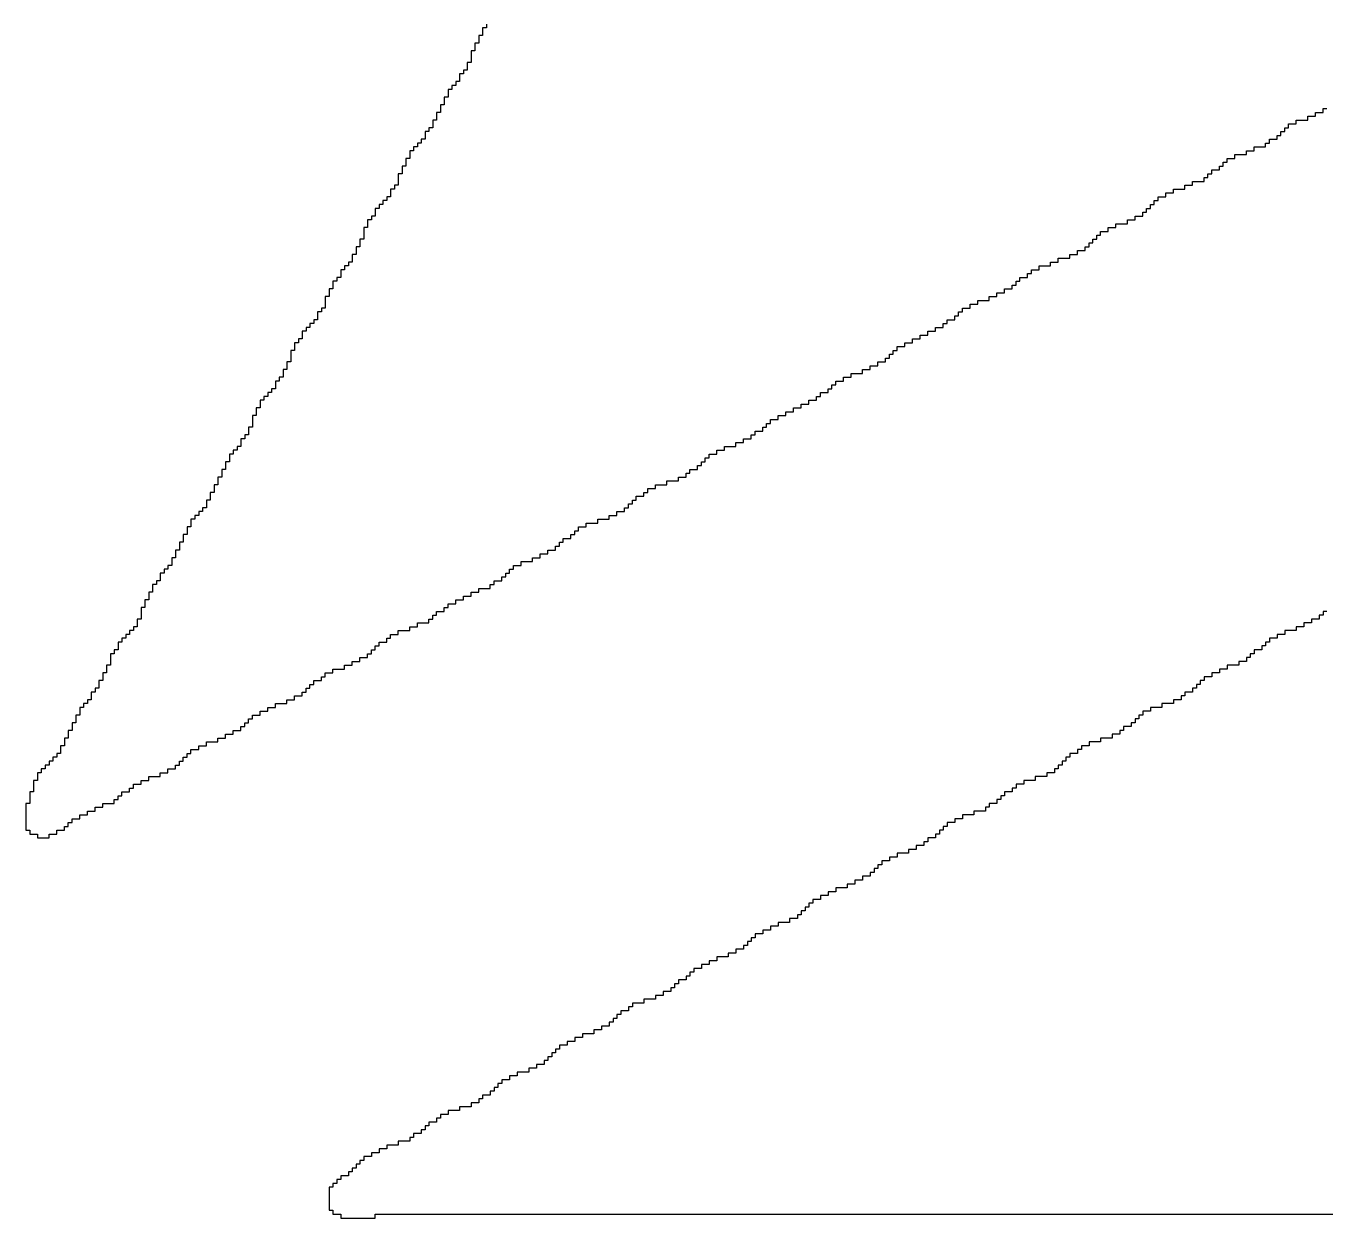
# Model space of a CAD drawing. Header units: millimetres. Extents: x 9.6 to 105, y 7.6 to 66.9.
# Drawn here: x 83.278 to 83.947, y 21.774 to 22.388 of the extents above; entities that cross this region are included whole.
import ezdxf

# ---------------------------------------------------------------- set-up
doc = ezdxf.new("R2010")
doc.units = ezdxf.units.MM
doc.layers.add('BottomOverlay', color=54, linetype='Continuous')

msp = doc.modelspace()

# ---------------------------------------------------------------- linework, layer by layer
at = {"layer": 'BottomOverlay'}
for p, q in [((83.51479, 22.38654), (83.51281, 22.38654)), ((83.51281, 22.38654), (83.51281, 22.38457)), ((83.51281, 22.38457), (83.51281, 22.38259)), ((83.51479, 22.38852), (83.51479, 22.38654)), ((83.51083, 22.37864), (83.50886, 22.37864)), ((83.50886, 22.37864), (83.50886, 22.37666)), ((83.51281, 22.38259), (83.51083, 22.38259)), ((83.51083, 22.38259), (83.51083, 22.38061)), ((83.51083, 22.38061), (83.51083, 22.37864)), ((83.50886, 22.37468), (83.50688, 22.37468)), ((83.50688, 22.37468), (83.50688, 22.37271)), ((83.50688, 22.37271), (83.50688, 22.37073)), ((83.50886, 22.37666), (83.50886, 22.37468)), ((83.50491, 22.3648), (83.50293, 22.3648)), ((83.50293, 22.3648), (83.50293, 22.36283)), ((83.50688, 22.36876), (83.50491, 22.36876)), ((83.50491, 22.36876), (83.50491, 22.36678)), ((83.50491, 22.36678), (83.50491, 22.3648)), ((83.50688, 22.37073), (83.50688, 22.36876)), ((83.50095, 22.35888), (83.49898, 22.35888)), ((83.49898, 22.35888), (83.49898, 22.3569)), ((83.50293, 22.36283), (83.50095, 22.36283)), ((83.50095, 22.36283), (83.50095, 22.36085)), ((83.50095, 22.36085), (83.50095, 22.35888)), ((83.49502, 22.35097), (83.49305, 22.35097)), ((83.49305, 22.35097), (83.49305, 22.34899)), ((83.497, 22.35492), (83.49502, 22.35492)), ((83.49502, 22.35492), (83.49502, 22.35294)), ((83.49502, 22.35294), (83.49502, 22.35097)), ((83.49898, 22.3569), (83.497, 22.3569)), ((83.497, 22.3569), (83.497, 22.35492)), ((83.49305, 22.34702), (83.49107, 22.34702)), ((83.49107, 22.34702), (83.49107, 22.34504)), ((83.49107, 22.34504), (83.49107, 22.34306)), ((83.49305, 22.34899), (83.49305, 22.34702)), ((83.94562, 22.34306), (83.94562, 22.34504)), ((83.94562, 22.34504), (83.9476, 22.34504)), ((83.48909, 22.33911), (83.48712, 22.33911)), ((83.48712, 22.33911), (83.48712, 22.33714)), ((83.49107, 22.34306), (83.48909, 22.34306)), ((83.48909, 22.34306), (83.48909, 22.34109)), ((83.48909, 22.34109), (83.48909, 22.33911)), ((83.93179, 22.33714), (83.93179, 22.33911)), ((83.93179, 22.33911), (83.93772, 22.33911)), ((83.93772, 22.33911), (83.93772, 22.34109)), ((83.93772, 22.34109), (83.94167, 22.34109)), ((83.94167, 22.34109), (83.94167, 22.34306)), ((83.94167, 22.34306), (83.94562, 22.34306)), ((83.48514, 22.33318), (83.48317, 22.33318)), ((83.48317, 22.33318), (83.48317, 22.33121)), ((83.48317, 22.33121), (83.48317, 22.32923)), ((83.48712, 22.33516), (83.48514, 22.33516)), ((83.48514, 22.33516), (83.48514, 22.33318)), ((83.48712, 22.33714), (83.48712, 22.33516)), ((83.92191, 22.32923), (83.92191, 22.33121)), ((83.92191, 22.33121), (83.92388, 22.33121)), ((83.92388, 22.33121), (83.92388, 22.33318)), ((83.92388, 22.33318), (83.92586, 22.33318)), ((83.92586, 22.33318), (83.92586, 22.33516)), ((83.92586, 22.33516), (83.92784, 22.33516)), ((83.92784, 22.33516), (83.92784, 22.33714)), ((83.92784, 22.33714), (83.93179, 22.33714)), ((83.47921, 22.32528), (83.47724, 22.32528)), ((83.47724, 22.32528), (83.47724, 22.3233)), ((83.48119, 22.32725), (83.47921, 22.32725)), ((83.47921, 22.32725), (83.47921, 22.32528)), ((83.48317, 22.32923), (83.48119, 22.32923)), ((83.48119, 22.32923), (83.48119, 22.32725)), ((83.91005, 22.3233), (83.91005, 22.32528)), ((83.91005, 22.32528), (83.91598, 22.32528)), ((83.91598, 22.32528), (83.91598, 22.32725)), ((83.91598, 22.32725), (83.91796, 22.32725)), ((83.91796, 22.32725), (83.91796, 22.32923)), ((83.91796, 22.32923), (83.92191, 22.32923)), ((83.47526, 22.31935), (83.47328, 22.31935)), ((83.47328, 22.31935), (83.47328, 22.31737)), ((83.47328, 22.31737), (83.47328, 22.3154)), ((83.47724, 22.3233), (83.47526, 22.3233)), ((83.47526, 22.3233), (83.47526, 22.32132)), ((83.47526, 22.32132), (83.47526, 22.31935)), ((83.89424, 22.3154), (83.89424, 22.31737)), ((83.89424, 22.31737), (83.89622, 22.31737)), ((83.89622, 22.31737), (83.89622, 22.31935)), ((83.89622, 22.31935), (83.90017, 22.31935)), ((83.90017, 22.31935), (83.90017, 22.32132)), ((83.90017, 22.32132), (83.9061, 22.32132)), ((83.9061, 22.32132), (83.9061, 22.3233)), ((83.9061, 22.3233), (83.91005, 22.3233)), ((83.47131, 22.31144), (83.46933, 22.31144)), ((83.46933, 22.31144), (83.46933, 22.30947)), ((83.47328, 22.3154), (83.47131, 22.3154)), ((83.47131, 22.3154), (83.47131, 22.31342)), ((83.47131, 22.31342), (83.47131, 22.31144)), ((83.88633, 22.30947), (83.88633, 22.31144)), ((83.88633, 22.31144), (83.88831, 22.31144)), ((83.88831, 22.31144), (83.88831, 22.31342)), ((83.88831, 22.31342), (83.89226, 22.31342)), ((83.89226, 22.31342), (83.89226, 22.3154)), ((83.89226, 22.3154), (83.89424, 22.3154)), ((83.46933, 22.30551), (83.46735, 22.30551)), ((83.46735, 22.30551), (83.46735, 22.30354)), ((83.46933, 22.30947), (83.46933, 22.30749)), ((83.46933, 22.30749), (83.46933, 22.30551)), ((83.87448, 22.30354), (83.87448, 22.30551)), ((83.87448, 22.30551), (83.87843, 22.30551)), ((83.87843, 22.30551), (83.87843, 22.30749)), ((83.87843, 22.30749), (83.88436, 22.30749)), ((83.88436, 22.30749), (83.88436, 22.30947)), ((83.88436, 22.30947), (83.88633, 22.30947)), ((83.4634, 22.29761), (83.46143, 22.29761)), ((83.46143, 22.29761), (83.46143, 22.29563)), ((83.46538, 22.29958), (83.4634, 22.29958)), ((83.4634, 22.29958), (83.4634, 22.29761)), ((83.46735, 22.30354), (83.46538, 22.30354)), ((83.46538, 22.30354), (83.46538, 22.30156)), ((83.46538, 22.30156), (83.46538, 22.29958)), ((83.85867, 22.29563), (83.85867, 22.29761)), ((83.85867, 22.29761), (83.86064, 22.29761)), ((83.86064, 22.29761), (83.86064, 22.29958)), ((83.86064, 22.29958), (83.86459, 22.29958)), ((83.86459, 22.29958), (83.86459, 22.30156)), ((83.86459, 22.30156), (83.86855, 22.30156)), ((83.86855, 22.30156), (83.86855, 22.30354)), ((83.86855, 22.30354), (83.87448, 22.30354)), ((83.45945, 22.29366), (83.45747, 22.29366)), ((83.45747, 22.29366), (83.45747, 22.29168)), ((83.45747, 22.29168), (83.45747, 22.2897)), ((83.46143, 22.29563), (83.45945, 22.29563)), ((83.45945, 22.29563), (83.45945, 22.29366)), ((83.85274, 22.2897), (83.85274, 22.29168)), ((83.85274, 22.29168), (83.85471, 22.29168)), ((83.85471, 22.29168), (83.85471, 22.29366)), ((83.85471, 22.29366), (83.85669, 22.29366)), ((83.85669, 22.29366), (83.85669, 22.29563)), ((83.85669, 22.29563), (83.85867, 22.29563)), ((83.4555, 22.28773), (83.45352, 22.28773)), ((83.45352, 22.28773), (83.45352, 22.28575)), ((83.45352, 22.28575), (83.45352, 22.28378)), ((83.45747, 22.2897), (83.4555, 22.2897)), ((83.4555, 22.2897), (83.4555, 22.28773)), ((83.8389, 22.28378), (83.8389, 22.28575)), ((83.8389, 22.28575), (83.84483, 22.28575)), ((83.84483, 22.28575), (83.84483, 22.28773)), ((83.84483, 22.28773), (83.84878, 22.28773)), ((83.84878, 22.28773), (83.84878, 22.2897)), ((83.84878, 22.2897), (83.85274, 22.2897)), ((83.45155, 22.27784), (83.44957, 22.27784)), ((83.44957, 22.27784), (83.44957, 22.27587)), ((83.45352, 22.28378), (83.45155, 22.28378)), ((83.45155, 22.28378), (83.45155, 22.2818)), ((83.45155, 22.2818), (83.45155, 22.27982)), ((83.45155, 22.27982), (83.45155, 22.27784)), ((83.82705, 22.27587), (83.82705, 22.27784)), ((83.82705, 22.27784), (83.82902, 22.27784)), ((83.82902, 22.27784), (83.82902, 22.27982)), ((83.82902, 22.27982), (83.831, 22.27982)), ((83.831, 22.27982), (83.831, 22.2818)), ((83.831, 22.2818), (83.83495, 22.2818)), ((83.83495, 22.2818), (83.83495, 22.28378)), ((83.83495, 22.28378), (83.8389, 22.28378)), ((83.44957, 22.27389), (83.44759, 22.27389)), ((83.44759, 22.27389), (83.44759, 22.27192)), ((83.44759, 22.27192), (83.44759, 22.26994)), ((83.44957, 22.27587), (83.44957, 22.27389)), ((83.81914, 22.26994), (83.81914, 22.27192)), ((83.81914, 22.27192), (83.82309, 22.27192)), ((83.82309, 22.27192), (83.82309, 22.27389)), ((83.82309, 22.27389), (83.82507, 22.27389)), ((83.82507, 22.27389), (83.82507, 22.27587)), ((83.82507, 22.27587), (83.82705, 22.27587)), ((83.44364, 22.26401), (83.44166, 22.26401)), ((83.44166, 22.26401), (83.44166, 22.26204)), ((83.44561, 22.26599), (83.44364, 22.26599)), ((83.44364, 22.26599), (83.44364, 22.26401)), ((83.44759, 22.26994), (83.44561, 22.26994)), ((83.44561, 22.26994), (83.44561, 22.26796)), ((83.44561, 22.26796), (83.44561, 22.26599)), ((83.79938, 22.26204), (83.79938, 22.26401)), ((83.79938, 22.26401), (83.80531, 22.26401)), ((83.80531, 22.26401), (83.80531, 22.26599)), ((83.80531, 22.26599), (83.80926, 22.26599)), ((83.80926, 22.26599), (83.80926, 22.26796)), ((83.80926, 22.26796), (83.81519, 22.26796)), ((83.81519, 22.26796), (83.81519, 22.26994)), ((83.81519, 22.26994), (83.81914, 22.26994)), ((83.43969, 22.25808), (83.43771, 22.25808)), ((83.43771, 22.25808), (83.43771, 22.2561)), ((83.44166, 22.26204), (83.43969, 22.26204)), ((83.43969, 22.26204), (83.43969, 22.26006)), ((83.43969, 22.26006), (83.43969, 22.25808)), ((83.78949, 22.2561), (83.78949, 22.25808)), ((83.78949, 22.25808), (83.79345, 22.25808)), ((83.79345, 22.25808), (83.79345, 22.26006)), ((83.79345, 22.26006), (83.79542, 22.26006)), ((83.79542, 22.26006), (83.79542, 22.26204)), ((83.79542, 22.26204), (83.79938, 22.26204)), ((83.43573, 22.25215), (83.43376, 22.25215)), ((83.43376, 22.25215), (83.43376, 22.25018)), ((83.43771, 22.2561), (83.43573, 22.2561)), ((83.43573, 22.2561), (83.43573, 22.25413)), ((83.43573, 22.25413), (83.43573, 22.25215)), ((83.78159, 22.25018), (83.78159, 22.25215)), ((83.78159, 22.25215), (83.78554, 22.25215)), ((83.78554, 22.25215), (83.78554, 22.25413)), ((83.78554, 22.25413), (83.78752, 22.25413)), ((83.78752, 22.25413), (83.78752, 22.2561)), ((83.78752, 22.2561), (83.78949, 22.2561)), ((83.43376, 22.2482), (83.43178, 22.2482)), ((83.43178, 22.2482), (83.43178, 22.24622)), ((83.43178, 22.24622), (83.43178, 22.24425)), ((83.43178, 22.24425), (83.43178, 22.24227)), ((83.43376, 22.25018), (83.43376, 22.2482)), ((83.7638, 22.24227), (83.7638, 22.24425)), ((83.7638, 22.24425), (83.76775, 22.24425)), ((83.76775, 22.24425), (83.76775, 22.24622)), ((83.76775, 22.24622), (83.77368, 22.24622)), ((83.77368, 22.24622), (83.77368, 22.2482)), ((83.77368, 22.2482), (83.77764, 22.2482)), ((83.77764, 22.2482), (83.77764, 22.25018)), ((83.77764, 22.25018), (83.78159, 22.25018)), ((83.42981, 22.2403), (83.42783, 22.2403)), ((83.42783, 22.2403), (83.42783, 22.23832)), ((83.42783, 22.23832), (83.42783, 22.23634)), ((83.43178, 22.24227), (83.42981, 22.24227)), ((83.42981, 22.24227), (83.42981, 22.2403)), ((83.7559, 22.23634), (83.7559, 22.23832)), ((83.7559, 22.23832), (83.75787, 22.23832)), ((83.75787, 22.23832), (83.75787, 22.2403)), ((83.75787, 22.2403), (83.75985, 22.2403)), ((83.75985, 22.2403), (83.75985, 22.24227)), ((83.75985, 22.24227), (83.7638, 22.24227)), ((83.4219, 22.23041), (83.41992, 22.23041)), ((83.41992, 22.23041), (83.41992, 22.22844)), ((83.42388, 22.23239), (83.4219, 22.23239)), ((83.4219, 22.23239), (83.4219, 22.23041)), ((83.42585, 22.23437), (83.42388, 22.23437)), ((83.42388, 22.23437), (83.42388, 22.23239)), ((83.42783, 22.23634), (83.42585, 22.23634)), ((83.42585, 22.23634), (83.42585, 22.23437)), ((83.74206, 22.22844), (83.74206, 22.23041)), ((83.74206, 22.23041), (83.74601, 22.23041)), ((83.74601, 22.23041), (83.74601, 22.23239)), ((83.74601, 22.23239), (83.74997, 22.23239)), ((83.74997, 22.23239), (83.74997, 22.23437)), ((83.74997, 22.23437), (83.75195, 22.23437)), ((83.75195, 22.23437), (83.75195, 22.23634)), ((83.75195, 22.23634), (83.7559, 22.23634)), ((83.41795, 22.22448), (83.41597, 22.22448)), ((83.41597, 22.22448), (83.41597, 22.22251)), ((83.41992, 22.22646), (83.41795, 22.22646)), ((83.41795, 22.22646), (83.41795, 22.22448)), ((83.41992, 22.22844), (83.41992, 22.22646)), ((83.73021, 22.22251), (83.73021, 22.22448)), ((83.73021, 22.22448), (83.73416, 22.22448)), ((83.73416, 22.22448), (83.73416, 22.22646)), ((83.73416, 22.22646), (83.73811, 22.22646)), ((83.73811, 22.22646), (83.73811, 22.22844)), ((83.73811, 22.22844), (83.74206, 22.22844)), ((83.41597, 22.22053), (83.41399, 22.22053)), ((83.41399, 22.22053), (83.41399, 22.21856)), ((83.41399, 22.21856), (83.41399, 22.21658)), ((83.41597, 22.22251), (83.41597, 22.22053)), ((83.7223, 22.21658), (83.7223, 22.21856)), ((83.7223, 22.21856), (83.72428, 22.21856)), ((83.72428, 22.21856), (83.72428, 22.22053)), ((83.72428, 22.22053), (83.72625, 22.22053)), ((83.72625, 22.22053), (83.72625, 22.22251)), ((83.72625, 22.22251), (83.73021, 22.22251)), ((83.41202, 22.21065), (83.41004, 22.21065)), ((83.41004, 22.21065), (83.41004, 22.20868)), ((83.41399, 22.2146), (83.41202, 22.2146)), ((83.41202, 22.2146), (83.41202, 22.21263)), ((83.41202, 22.21263), (83.41202, 22.21065)), ((83.41399, 22.21658), (83.41399, 22.2146)), ((83.70847, 22.20868), (83.70847, 22.21065)), ((83.70847, 22.21065), (83.71242, 22.21065)), ((83.71242, 22.21065), (83.71242, 22.21263)), ((83.71242, 22.21263), (83.71637, 22.21263)), ((83.71637, 22.21263), (83.71637, 22.2146)), ((83.71637, 22.2146), (83.72032, 22.2146)), ((83.72032, 22.2146), (83.72032, 22.21658)), ((83.72032, 22.21658), (83.7223, 22.21658)), ((83.40807, 22.20472), (83.40609, 22.20472)), ((83.40609, 22.20472), (83.40609, 22.20274)), ((83.41004, 22.2067), (83.40807, 22.2067)), ((83.40807, 22.2067), (83.40807, 22.20472)), ((83.41004, 22.20868), (83.41004, 22.2067)), ((83.69463, 22.20274), (83.69463, 22.20472)), ((83.69463, 22.20472), (83.69859, 22.20472)), ((83.69859, 22.20472), (83.69859, 22.2067)), ((83.69859, 22.2067), (83.70254, 22.2067)), ((83.70254, 22.2067), (83.70254, 22.20868)), ((83.70254, 22.20868), (83.70847, 22.20868)), ((83.40411, 22.19879), (83.40214, 22.19879)), ((83.40214, 22.19879), (83.40214, 22.19682)), ((83.40609, 22.20077), (83.40411, 22.20077)), ((83.40411, 22.20077), (83.40411, 22.19879)), ((83.40609, 22.20274), (83.40609, 22.20077)), ((83.68673, 22.19682), (83.68673, 22.19879)), ((83.68673, 22.19879), (83.69068, 22.19879)), ((83.69068, 22.19879), (83.69068, 22.20077)), ((83.69068, 22.20077), (83.69265, 22.20077)), ((83.69265, 22.20077), (83.69265, 22.20274)), ((83.69265, 22.20274), (83.69463, 22.20274)), ((83.39818, 22.19089), (83.39621, 22.19089)), ((83.39621, 22.19089), (83.39621, 22.18891)), ((83.40016, 22.19484), (83.39818, 22.19484)), ((83.39818, 22.19484), (83.39818, 22.19286)), ((83.39818, 22.19286), (83.39818, 22.19089)), ((83.40214, 22.19682), (83.40016, 22.19682)), ((83.40016, 22.19682), (83.40016, 22.19484)), ((83.67289, 22.18891), (83.67289, 22.19089)), ((83.67289, 22.19089), (83.67685, 22.19089)), ((83.67685, 22.19089), (83.67685, 22.19286)), ((83.67685, 22.19286), (83.6808, 22.19286)), ((83.6808, 22.19286), (83.6808, 22.19484)), ((83.6808, 22.19484), (83.68475, 22.19484)), ((83.68475, 22.19484), (83.68475, 22.19682)), ((83.68475, 22.19682), (83.68673, 22.19682)), ((83.39621, 22.18694), (83.39423, 22.18694)), ((83.39423, 22.18694), (83.39423, 22.18496)), ((83.39423, 22.18496), (83.39423, 22.18298)), ((83.39621, 22.18891), (83.39621, 22.18694)), ((83.66103, 22.18298), (83.66103, 22.18496)), ((83.66103, 22.18496), (83.66499, 22.18496)), ((83.66499, 22.18496), (83.66499, 22.18694)), ((83.66499, 22.18694), (83.66894, 22.18694)), ((83.66894, 22.18694), (83.66894, 22.18891)), ((83.66894, 22.18891), (83.67289, 22.18891)), ((83.39225, 22.17705), (83.39028, 22.17705)), ((83.39028, 22.17705), (83.39028, 22.17508)), ((83.39423, 22.181), (83.39225, 22.181)), ((83.39225, 22.181), (83.39225, 22.17903)), ((83.39225, 22.17903), (83.39225, 22.17705)), ((83.39423, 22.18298), (83.39423, 22.181)), ((83.65115, 22.17508), (83.65115, 22.17705)), ((83.65115, 22.17705), (83.65313, 22.17705)), ((83.65313, 22.17705), (83.65313, 22.17903)), ((83.65313, 22.17903), (83.65708, 22.17903)), ((83.65708, 22.17903), (83.65708, 22.181)), ((83.65708, 22.181), (83.65906, 22.181)), ((83.65906, 22.181), (83.65906, 22.18298)), ((83.65906, 22.18298), (83.66103, 22.18298)), ((83.3883, 22.17112), (83.38633, 22.17112)), ((83.38633, 22.17112), (83.38633, 22.16915)), ((83.39028, 22.17508), (83.3883, 22.17508)), ((83.3883, 22.17508), (83.3883, 22.1731)), ((83.3883, 22.1731), (83.3883, 22.17112)), ((83.63732, 22.16915), (83.63732, 22.17112)), ((83.63732, 22.17112), (83.64325, 22.17112)), ((83.64325, 22.17112), (83.64325, 22.1731)), ((83.64325, 22.1731), (83.6472, 22.1731)), ((83.6472, 22.1731), (83.6472, 22.17508)), ((83.6472, 22.17508), (83.65115, 22.17508)), ((83.38435, 22.16717), (83.38237, 22.16717)), ((83.38237, 22.16717), (83.38237, 22.1652)), ((83.38237, 22.1652), (83.38237, 22.16322)), ((83.38633, 22.16915), (83.38435, 22.16915)), ((83.38435, 22.16915), (83.38435, 22.16717)), ((83.62744, 22.16322), (83.62744, 22.1652)), ((83.62744, 22.1652), (83.62941, 22.1652)), ((83.62941, 22.1652), (83.62941, 22.16717)), ((83.62941, 22.16717), (83.63337, 22.16717)), ((83.63337, 22.16717), (83.63337, 22.16915)), ((83.63337, 22.16915), (83.63732, 22.16915)), ((83.3804, 22.15927), (83.37842, 22.15927)), ((83.37842, 22.15927), (83.37842, 22.15729)), ((83.37842, 22.15729), (83.37842, 22.15531)), ((83.38237, 22.16322), (83.3804, 22.16322)), ((83.3804, 22.16322), (83.3804, 22.16124)), ((83.3804, 22.16124), (83.3804, 22.15927)), ((83.61755, 22.15531), (83.61755, 22.15729)), ((83.61755, 22.15729), (83.61953, 22.15729)), ((83.61953, 22.15729), (83.61953, 22.15927)), ((83.61953, 22.15927), (83.62349, 22.15927)), ((83.62349, 22.15927), (83.62349, 22.16124)), ((83.62349, 22.16124), (83.62546, 22.16124)), ((83.62546, 22.16124), (83.62546, 22.16322)), ((83.62546, 22.16322), (83.62744, 22.16322)), ((83.37644, 22.15136), (83.37447, 22.15136)), ((83.37447, 22.15136), (83.37447, 22.14938)), ((83.37842, 22.15531), (83.37644, 22.15531)), ((83.37644, 22.15531), (83.37644, 22.15334)), ((83.37644, 22.15334), (83.37644, 22.15136)), ((83.60175, 22.14938), (83.60175, 22.15136)), ((83.60175, 22.15136), (83.60767, 22.15136)), ((83.60767, 22.15136), (83.60767, 22.15334)), ((83.60767, 22.15334), (83.6136, 22.15334)), ((83.6136, 22.15334), (83.6136, 22.15531)), ((83.6136, 22.15531), (83.61755, 22.15531)), ((83.37249, 22.14346), (83.37051, 22.14346)), ((83.37051, 22.14346), (83.37051, 22.14148)), ((83.37447, 22.14741), (83.37249, 22.14741)), ((83.37249, 22.14741), (83.37249, 22.14543)), ((83.37249, 22.14543), (83.37249, 22.14346)), ((83.37447, 22.14938), (83.37447, 22.14741)), ((83.58989, 22.14148), (83.58989, 22.14346)), ((83.58989, 22.14346), (83.59186, 22.14346)), ((83.59186, 22.14346), (83.59186, 22.14543)), ((83.59186, 22.14543), (83.59581, 22.14543)), ((83.59581, 22.14543), (83.59581, 22.14741)), ((83.59581, 22.14741), (83.59779, 22.14741)), ((83.59779, 22.14741), (83.59779, 22.14938)), ((83.59779, 22.14938), (83.60175, 22.14938)), ((83.36854, 22.13753), (83.36656, 22.13753)), ((83.36656, 22.13753), (83.36656, 22.13555)), ((83.37051, 22.1395), (83.36854, 22.1395)), ((83.36854, 22.1395), (83.36854, 22.13753)), ((83.37051, 22.14148), (83.37051, 22.1395)), ((83.58198, 22.13555), (83.58198, 22.13753)), ((83.58198, 22.13753), (83.58593, 22.13753)), ((83.58593, 22.13753), (83.58593, 22.1395)), ((83.58593, 22.1395), (83.58791, 22.1395)), ((83.58791, 22.1395), (83.58791, 22.14148)), ((83.58791, 22.14148), (83.58989, 22.14148)), ((83.36459, 22.13358), (83.36261, 22.13358)), ((83.36261, 22.13358), (83.36261, 22.1316)), ((83.36261, 22.1316), (83.36261, 22.12962)), ((83.36656, 22.13555), (83.36459, 22.13555)), ((83.36459, 22.13555), (83.36459, 22.13358)), ((83.56617, 22.12962), (83.56617, 22.1316)), ((83.56617, 22.1316), (83.5721, 22.1316)), ((83.5721, 22.1316), (83.5721, 22.13358)), ((83.5721, 22.13358), (83.57803, 22.13358)), ((83.57803, 22.13358), (83.57803, 22.13555)), ((83.57803, 22.13555), (83.58198, 22.13555)), ((83.36063, 22.12567), (83.35866, 22.12567)), ((83.35866, 22.12567), (83.35866, 22.12369)), ((83.35866, 22.12369), (83.35866, 22.12172)), ((83.36261, 22.12962), (83.36063, 22.12962)), ((83.36063, 22.12962), (83.36063, 22.12764)), ((83.36063, 22.12764), (83.36063, 22.12567)), ((83.55431, 22.12172), (83.55431, 22.12369)), ((83.55431, 22.12369), (83.55827, 22.12369)), ((83.55827, 22.12369), (83.55827, 22.12567)), ((83.55827, 22.12567), (83.56024, 22.12567)), ((83.56024, 22.12567), (83.56024, 22.12764)), ((83.56024, 22.12764), (83.56222, 22.12764)), ((83.56222, 22.12764), (83.56222, 22.12962)), ((83.56222, 22.12962), (83.56617, 22.12962)), ((83.35668, 22.11776), (83.35471, 22.11776)), ((83.35471, 22.11776), (83.35471, 22.11579)), ((83.35866, 22.12172), (83.35668, 22.12172)), ((83.35668, 22.12172), (83.35668, 22.11974)), ((83.35668, 22.11974), (83.35668, 22.11776)), ((83.54641, 22.11579), (83.54641, 22.11776)), ((83.54641, 22.11776), (83.55036, 22.11776)), ((83.55036, 22.11776), (83.55036, 22.11974)), ((83.55036, 22.11974), (83.55234, 22.11974)), ((83.55234, 22.11974), (83.55234, 22.12172)), ((83.55234, 22.12172), (83.55431, 22.12172)), ((83.35471, 22.11381), (83.35273, 22.11381)), ((83.35273, 22.11381), (83.35273, 22.11184)), ((83.35273, 22.11184), (83.35273, 22.10986)), ((83.35471, 22.11579), (83.35471, 22.11381)), ((83.53257, 22.10986), (83.53257, 22.11184)), ((83.53257, 22.11184), (83.5385, 22.11184)), ((83.5385, 22.11184), (83.5385, 22.11381)), ((83.5385, 22.11381), (83.54245, 22.11381)), ((83.54245, 22.11381), (83.54245, 22.11579)), ((83.54245, 22.11579), (83.54641, 22.11579)), ((83.34878, 22.10591), (83.3468, 22.10591)), ((83.3468, 22.10591), (83.3468, 22.10393)), ((83.3468, 22.10393), (83.3468, 22.10195)), ((83.35075, 22.10788), (83.34878, 22.10788)), ((83.34878, 22.10788), (83.34878, 22.10591)), ((83.35273, 22.10986), (83.35075, 22.10986)), ((83.35075, 22.10986), (83.35075, 22.10788)), ((83.52269, 22.10195), (83.52269, 22.10393)), ((83.52269, 22.10393), (83.52467, 22.10393)), ((83.52467, 22.10393), (83.52467, 22.10591)), ((83.52467, 22.10591), (83.52665, 22.10591)), ((83.52665, 22.10591), (83.52665, 22.10788)), ((83.52665, 22.10788), (83.52862, 22.10788)), ((83.52862, 22.10788), (83.52862, 22.10986)), ((83.52862, 22.10986), (83.53257, 22.10986)), ((83.34482, 22.09998), (83.34285, 22.09998)), ((83.34285, 22.09998), (83.34285, 22.098)), ((83.34285, 22.098), (83.34285, 22.09602)), ((83.3468, 22.10195), (83.34482, 22.10195)), ((83.34482, 22.10195), (83.34482, 22.09998)), ((83.51083, 22.09602), (83.51083, 22.098)), ((83.51083, 22.098), (83.51676, 22.098)), ((83.51676, 22.098), (83.51676, 22.09998)), ((83.51676, 22.09998), (83.51874, 22.09998)), ((83.51874, 22.09998), (83.51874, 22.10195)), ((83.51874, 22.10195), (83.52269, 22.10195)), ((83.34087, 22.09207), (83.33889, 22.09207)), ((83.33889, 22.09207), (83.33889, 22.0901)), ((83.33889, 22.0901), (83.33889, 22.08812)), ((83.34285, 22.09602), (83.34087, 22.09602)), ((83.34087, 22.09602), (83.34087, 22.09405)), ((83.34087, 22.09405), (83.34087, 22.09207)), ((83.49502, 22.08812), (83.49502, 22.0901)), ((83.49502, 22.0901), (83.49898, 22.0901)), ((83.49898, 22.0901), (83.49898, 22.09207)), ((83.49898, 22.09207), (83.50293, 22.09207)), ((83.50293, 22.09207), (83.50293, 22.09405)), ((83.50293, 22.09405), (83.50688, 22.09405)), ((83.50688, 22.09405), (83.50688, 22.09602)), ((83.50688, 22.09602), (83.51083, 22.09602)), ((83.33889, 22.08812), (83.33692, 22.08812)), ((83.33692, 22.08812), (83.33692, 22.08614)), ((83.33692, 22.08614), (83.33692, 22.08417)), ((83.33692, 22.08417), (83.33692, 22.08219)), ((83.48712, 22.08219), (83.48712, 22.08417)), ((83.48712, 22.08417), (83.48909, 22.08417)), ((83.48909, 22.08417), (83.48909, 22.08614)), ((83.48909, 22.08614), (83.49305, 22.08614)), ((83.49305, 22.08614), (83.49305, 22.08812)), ((83.49305, 22.08812), (83.49502, 22.08812)), ((83.94562, 22.08417), (83.94365, 22.08417)), ((83.94365, 22.08417), (83.94365, 22.08219)), ((83.9476, 22.08614), (83.94562, 22.08614)), ((83.94562, 22.08614), (83.94562, 22.08417)), ((83.33494, 22.07824), (83.33297, 22.07824)), ((83.33297, 22.07824), (83.33297, 22.07626)), ((83.33692, 22.08219), (83.33494, 22.08219)), ((83.33494, 22.08219), (83.33494, 22.08021)), ((83.33494, 22.08021), (83.33494, 22.07824)), ((83.47526, 22.07626), (83.47526, 22.07824)), ((83.47526, 22.07824), (83.47921, 22.07824)), ((83.47921, 22.07824), (83.47921, 22.08021)), ((83.47921, 22.08021), (83.48514, 22.08021)), ((83.48514, 22.08021), (83.48514, 22.08219)), ((83.48514, 22.08219), (83.48712, 22.08219)), ((83.93574, 22.07824), (83.93179, 22.07824)), ((83.93179, 22.07824), (83.93179, 22.07626)), ((83.93969, 22.08021), (83.93574, 22.08021)), ((83.93574, 22.08021), (83.93574, 22.07824)), ((83.94365, 22.08219), (83.93969, 22.08219)), ((83.93969, 22.08219), (83.93969, 22.08021)), ((83.32704, 22.07033), (83.32506, 22.07033)), ((83.32506, 22.07033), (83.32506, 22.06836)), ((83.32901, 22.07231), (83.32704, 22.07231)), ((83.32704, 22.07231), (83.32704, 22.07033)), ((83.33099, 22.07428), (83.32901, 22.07428)), ((83.32901, 22.07428), (83.32901, 22.07231)), ((83.33297, 22.07626), (83.33099, 22.07626)), ((83.33099, 22.07626), (83.33099, 22.07428)), ((83.45945, 22.06836), (83.45945, 22.07033)), ((83.45945, 22.07033), (83.4634, 22.07033)), ((83.4634, 22.07033), (83.4634, 22.07231)), ((83.4634, 22.07231), (83.46538, 22.07231)), ((83.46538, 22.07231), (83.46538, 22.07428)), ((83.46538, 22.07428), (83.46933, 22.07428)), ((83.46933, 22.07428), (83.46933, 22.07626)), ((83.46933, 22.07626), (83.47526, 22.07626)), ((83.91796, 22.07033), (83.91598, 22.07033)), ((83.91598, 22.07033), (83.91598, 22.06836)), ((83.92191, 22.07231), (83.91796, 22.07231)), ((83.91796, 22.07231), (83.91796, 22.07033)), ((83.92586, 22.07428), (83.92191, 22.07428)), ((83.92191, 22.07428), (83.92191, 22.07231)), ((83.93179, 22.07626), (83.92586, 22.07626)), ((83.92586, 22.07626), (83.92586, 22.07428)), ((83.32308, 22.0644), (83.32111, 22.0644)), ((83.32111, 22.0644), (83.32111, 22.06243)), ((83.32506, 22.06638), (83.32308, 22.06638)), ((83.32308, 22.06638), (83.32308, 22.0644)), ((83.32506, 22.06836), (83.32506, 22.06638)), ((83.45352, 22.06243), (83.45352, 22.0644)), ((83.45352, 22.0644), (83.4555, 22.0644)), ((83.4555, 22.0644), (83.4555, 22.06638)), ((83.4555, 22.06638), (83.45747, 22.06638)), ((83.45747, 22.06638), (83.45747, 22.06836)), ((83.45747, 22.06836), (83.45945, 22.06836)), ((83.91005, 22.0644), (83.90807, 22.0644)), ((83.90807, 22.0644), (83.90807, 22.06243)), ((83.914, 22.06638), (83.91005, 22.06638)), ((83.91005, 22.06638), (83.91005, 22.0644)), ((83.91598, 22.06836), (83.914, 22.06836)), ((83.914, 22.06836), (83.914, 22.06638)), ((83.32111, 22.05848), (83.31913, 22.05848)), ((83.31913, 22.05848), (83.31913, 22.0565)), ((83.31913, 22.0565), (83.31913, 22.05452)), ((83.32111, 22.06243), (83.32111, 22.06045)), ((83.32111, 22.06045), (83.32111, 22.05848)), ((83.43573, 22.05452), (83.43573, 22.0565)), ((83.43573, 22.0565), (83.44166, 22.0565)), ((83.44166, 22.0565), (83.44166, 22.05848)), ((83.44166, 22.05848), (83.44561, 22.05848)), ((83.44561, 22.05848), (83.44561, 22.06045)), ((83.44561, 22.06045), (83.44957, 22.06045)), ((83.44957, 22.06045), (83.44957, 22.06243)), ((83.44957, 22.06243), (83.45352, 22.06243)), ((83.89622, 22.0565), (83.89226, 22.0565)), ((83.89226, 22.0565), (83.89226, 22.05452)), ((83.90215, 22.05848), (83.89622, 22.05848)), ((83.89622, 22.05848), (83.89622, 22.0565)), ((83.9061, 22.06045), (83.90215, 22.06045)), ((83.90215, 22.06045), (83.90215, 22.05848)), ((83.90807, 22.06243), (83.9061, 22.06243)), ((83.9061, 22.06243), (83.9061, 22.06045)), ((83.31715, 22.05057), (83.31518, 22.05057)), ((83.31518, 22.05057), (83.31518, 22.04859)), ((83.31913, 22.05452), (83.31715, 22.05452)), ((83.31715, 22.05452), (83.31715, 22.05254)), ((83.31715, 22.05254), (83.31715, 22.05057)), ((83.42585, 22.04859), (83.42585, 22.05057)), ((83.42585, 22.05057), (83.42981, 22.05057)), ((83.42981, 22.05057), (83.42981, 22.05254)), ((83.42981, 22.05254), (83.43178, 22.05254)), ((83.43178, 22.05254), (83.43178, 22.05452)), ((83.43178, 22.05452), (83.43573, 22.05452)), ((83.88436, 22.05057), (83.88238, 22.05057)), ((83.88238, 22.05057), (83.88238, 22.04859)), ((83.88831, 22.05254), (83.88436, 22.05254)), ((83.88436, 22.05254), (83.88436, 22.05057)), ((83.89226, 22.05452), (83.88831, 22.05452)), ((83.88831, 22.05452), (83.88831, 22.05254)), ((83.3132, 22.04464), (83.31123, 22.04464)), ((83.31123, 22.04464), (83.31123, 22.04266)), ((83.31518, 22.04662), (83.3132, 22.04662)), ((83.3132, 22.04662), (83.3132, 22.04464)), ((83.31518, 22.04859), (83.31518, 22.04662)), ((83.41992, 22.04266), (83.41992, 22.04464)), ((83.41992, 22.04464), (83.4219, 22.04464)), ((83.4219, 22.04464), (83.4219, 22.04662)), ((83.4219, 22.04662), (83.42388, 22.04662)), ((83.42388, 22.04662), (83.42388, 22.04859)), ((83.42388, 22.04859), (83.42585, 22.04859)), ((83.87843, 22.04464), (83.87448, 22.04464)), ((83.87448, 22.04464), (83.87448, 22.04266)), ((83.88041, 22.04662), (83.87843, 22.04662)), ((83.87843, 22.04662), (83.87843, 22.04464)), ((83.88238, 22.04859), (83.88041, 22.04859)), ((83.88041, 22.04859), (83.88041, 22.04662)), ((83.30727, 22.03674), (83.3053, 22.03674)), ((83.3053, 22.03674), (83.3053, 22.03476)), ((83.30925, 22.03871), (83.30727, 22.03871)), ((83.30727, 22.03871), (83.30727, 22.03674)), ((83.31123, 22.04069), (83.30925, 22.04069)), ((83.30925, 22.04069), (83.30925, 22.03871)), ((83.31123, 22.04266), (83.31123, 22.04069)), ((83.40214, 22.03476), (83.40214, 22.03674)), ((83.40214, 22.03674), (83.40609, 22.03674)), ((83.40609, 22.03674), (83.40609, 22.03871)), ((83.40609, 22.03871), (83.41202, 22.03871)), ((83.41202, 22.03871), (83.41202, 22.04069)), ((83.41202, 22.04069), (83.41597, 22.04069)), ((83.41597, 22.04069), (83.41597, 22.04266)), ((83.41597, 22.04266), (83.41992, 22.04266)), ((83.86262, 22.03674), (83.85669, 22.03674)), ((83.85669, 22.03674), (83.85669, 22.03476)), ((83.86855, 22.03871), (83.86262, 22.03871)), ((83.86262, 22.03871), (83.86262, 22.03674)), ((83.8725, 22.04069), (83.86855, 22.04069)), ((83.86855, 22.04069), (83.86855, 22.03871)), ((83.87448, 22.04266), (83.8725, 22.04266)), ((83.8725, 22.04266), (83.8725, 22.04069)), ((83.3053, 22.03278), (83.30332, 22.03278)), ((83.30332, 22.03278), (83.30332, 22.03081)), ((83.30332, 22.03081), (83.30332, 22.02883)), ((83.3053, 22.03476), (83.3053, 22.03278)), ((83.39225, 22.02883), (83.39225, 22.03081)), ((83.39225, 22.03081), (83.39423, 22.03081)), ((83.39423, 22.03081), (83.39423, 22.03278)), ((83.39423, 22.03278), (83.39818, 22.03278)), ((83.39818, 22.03278), (83.39818, 22.03476)), ((83.39818, 22.03476), (83.40214, 22.03476)), ((83.85076, 22.03081), (83.84878, 22.03081)), ((83.84878, 22.03081), (83.84878, 22.02883)), ((83.85274, 22.03278), (83.85076, 22.03278)), ((83.85076, 22.03278), (83.85076, 22.03081)), ((83.85669, 22.03476), (83.85274, 22.03476)), ((83.85274, 22.03476), (83.85274, 22.03278)), ((83.30134, 22.02488), (83.29937, 22.02488)), ((83.29937, 22.02488), (83.29937, 22.0229)), ((83.30332, 22.02883), (83.30134, 22.02883)), ((83.30134, 22.02883), (83.30134, 22.02685)), ((83.30134, 22.02685), (83.30134, 22.02488)), ((83.38435, 22.0229), (83.38435, 22.02488)), ((83.38435, 22.02488), (83.3883, 22.02488)), ((83.3883, 22.02488), (83.3883, 22.02685)), ((83.3883, 22.02685), (83.39028, 22.02685)), ((83.39028, 22.02685), (83.39028, 22.02883)), ((83.39028, 22.02883), (83.39225, 22.02883)), ((83.84285, 22.02488), (83.84088, 22.02488)), ((83.84088, 22.02488), (83.84088, 22.0229)), ((83.84681, 22.02685), (83.84285, 22.02685)), ((83.84285, 22.02685), (83.84285, 22.02488)), ((83.84878, 22.02883), (83.84681, 22.02883)), ((83.84681, 22.02883), (83.84681, 22.02685)), ((83.29739, 22.01697), (83.29542, 22.01697)), ((83.29542, 22.01697), (83.29542, 22.015)), ((83.29937, 22.02092), (83.29739, 22.02092)), ((83.29739, 22.02092), (83.29739, 22.01895)), ((83.29739, 22.01895), (83.29739, 22.01697)), ((83.29937, 22.0229), (83.29937, 22.02092)), ((83.36656, 22.015), (83.36656, 22.01697)), ((83.36656, 22.01697), (83.37051, 22.01697)), ((83.37051, 22.01697), (83.37051, 22.01895)), ((83.37051, 22.01895), (83.37644, 22.01895)), ((83.37644, 22.01895), (83.37644, 22.02092)), ((83.37644, 22.02092), (83.3804, 22.02092)), ((83.3804, 22.02092), (83.3804, 22.0229)), ((83.3804, 22.0229), (83.38435, 22.0229)), ((83.82507, 22.01697), (83.82112, 22.01697)), ((83.82112, 22.01697), (83.82112, 22.015)), ((83.831, 22.01895), (83.82507, 22.01895)), ((83.82507, 22.01895), (83.82507, 22.01697)), ((83.83693, 22.02092), (83.831, 22.02092)), ((83.831, 22.02092), (83.831, 22.01895)), ((83.84088, 22.0229), (83.83693, 22.0229)), ((83.83693, 22.0229), (83.83693, 22.02092)), ((83.29344, 22.01104), (83.29146, 22.01104)), ((83.29146, 22.01104), (83.29146, 22.00907)), ((83.29542, 22.01302), (83.29344, 22.01302)), ((83.29344, 22.01302), (83.29344, 22.01104)), ((83.29542, 22.015), (83.29542, 22.01302)), ((83.35866, 22.00907), (83.35866, 22.01104)), ((83.35866, 22.01104), (83.36063, 22.01104)), ((83.36063, 22.01104), (83.36063, 22.01302)), ((83.36063, 22.01302), (83.36261, 22.01302)), ((83.36261, 22.01302), (83.36261, 22.015)), ((83.36261, 22.015), (83.36656, 22.015)), ((83.81519, 22.01104), (83.81321, 22.01104)), ((83.81321, 22.01104), (83.81321, 22.00907)), ((83.81914, 22.01302), (83.81519, 22.01302)), ((83.81519, 22.01302), (83.81519, 22.01104)), ((83.82112, 22.015), (83.81914, 22.015)), ((83.81914, 22.015), (83.81914, 22.01302)), ((83.28553, 22.00314), (83.28356, 22.00314)), ((83.28356, 22.00314), (83.28356, 22.00116)), ((83.28751, 22.00511), (83.28553, 22.00511)), ((83.28553, 22.00511), (83.28553, 22.00314)), ((83.28949, 22.00709), (83.28751, 22.00709)), ((83.28751, 22.00709), (83.28751, 22.00511)), ((83.29146, 22.00907), (83.28949, 22.00907)), ((83.28949, 22.00907), (83.28949, 22.00709)), ((83.3468, 22.00116), (83.3468, 22.00314)), ((83.3468, 22.00314), (83.35075, 22.00314)), ((83.35075, 22.00314), (83.35075, 22.00511)), ((83.35075, 22.00511), (83.35471, 22.00511)), ((83.35471, 22.00511), (83.35471, 22.00709)), ((83.35471, 22.00709), (83.35668, 22.00709)), ((83.35668, 22.00709), (83.35668, 22.00907)), ((83.35668, 22.00907), (83.35866, 22.00907)), ((83.80728, 22.00314), (83.80333, 22.00314)), ((83.80333, 22.00314), (83.80333, 22.00116)), ((83.80926, 22.00511), (83.80728, 22.00511)), ((83.80728, 22.00511), (83.80728, 22.00314)), ((83.81123, 22.00709), (83.80926, 22.00709)), ((83.80926, 22.00709), (83.80926, 22.00511)), ((83.81321, 22.00907), (83.81123, 22.00907)), ((83.81123, 22.00907), (83.81123, 22.00709)), ((83.28356, 21.99918), (83.28158, 21.99918)), ((83.28158, 21.99918), (83.28158, 21.99721)), ((83.28158, 21.99721), (83.28158, 21.99523)), ((83.28356, 22.00116), (83.28356, 21.99918)), ((83.33297, 21.99523), (83.33297, 21.99721)), ((83.33297, 21.99721), (83.33692, 21.99721)), ((83.33692, 21.99721), (83.33692, 21.99918)), ((83.33692, 21.99918), (83.34087, 21.99918)), ((83.34087, 21.99918), (83.34087, 22.00116)), ((83.34087, 22.00116), (83.3468, 22.00116)), ((83.79147, 21.99721), (83.78752, 21.99721)), ((83.78752, 21.99721), (83.78752, 21.99523)), ((83.7974, 21.99918), (83.79147, 21.99918)), ((83.79147, 21.99918), (83.79147, 21.99721)), ((83.80333, 22.00116), (83.7974, 22.00116)), ((83.7974, 22.00116), (83.7974, 21.99918)), ((83.28158, 21.99326), (83.2796, 21.99326)), ((83.2796, 21.99326), (83.2796, 21.99128)), ((83.2796, 21.99128), (83.2796, 21.9893)), ((83.28158, 21.99523), (83.28158, 21.99326)), ((83.32506, 21.9893), (83.32506, 21.99128)), ((83.32506, 21.99128), (83.32704, 21.99128)), ((83.32704, 21.99128), (83.32704, 21.99326)), ((83.32704, 21.99326), (83.33099, 21.99326)), ((83.33099, 21.99326), (83.33099, 21.99523)), ((83.33099, 21.99523), (83.33297, 21.99523)), ((83.78159, 21.99128), (83.77961, 21.99128)), ((83.77961, 21.99128), (83.77961, 21.9893)), ((83.78554, 21.99326), (83.78159, 21.99326)), ((83.78159, 21.99326), (83.78159, 21.99128)), ((83.78752, 21.99523), (83.78554, 21.99523)), ((83.78554, 21.99523), (83.78554, 21.99326)), ((83.2796, 21.98733), (83.27763, 21.98733)), ((83.27763, 21.98733), (83.27763, 21.98535)), ((83.27763, 21.98535), (83.27763, 21.98337)), ((83.27763, 21.98337), (83.27763, 21.9814)), ((83.2796, 21.9893), (83.2796, 21.98733)), ((83.30925, 21.9814), (83.30925, 21.98337)), ((83.30925, 21.98337), (83.3132, 21.98337)), ((83.3132, 21.98337), (83.3132, 21.98535)), ((83.3132, 21.98535), (83.31715, 21.98535)), ((83.31715, 21.98535), (83.31715, 21.98733)), ((83.31715, 21.98733), (83.32308, 21.98733)), ((83.32308, 21.98733), (83.32308, 21.9893)), ((83.32308, 21.9893), (83.32506, 21.9893)), ((83.77171, 21.98337), (83.76578, 21.98337)), ((83.76578, 21.98337), (83.76578, 21.9814)), ((83.77368, 21.98535), (83.77171, 21.98535)), ((83.77171, 21.98535), (83.77171, 21.98337)), ((83.77764, 21.98733), (83.77368, 21.98733)), ((83.77368, 21.98733), (83.77368, 21.98535)), ((83.77961, 21.9893), (83.77764, 21.9893)), ((83.77764, 21.9893), (83.77764, 21.98733)), ((83.27763, 21.9814), (83.27763, 21.97942)), ((83.27763, 21.97942), (83.27763, 21.97744)), ((83.27763, 21.97744), (83.27763, 21.97547)), ((83.29937, 21.97547), (83.29937, 21.97744)), ((83.29937, 21.97744), (83.30134, 21.97744)), ((83.30134, 21.97744), (83.30134, 21.97942)), ((83.30134, 21.97942), (83.3053, 21.97942)), ((83.3053, 21.97942), (83.3053, 21.9814)), ((83.3053, 21.9814), (83.30925, 21.9814)), ((83.7559, 21.97744), (83.75195, 21.97744)), ((83.75195, 21.97744), (83.75195, 21.97547)), ((83.75985, 21.97942), (83.7559, 21.97942)), ((83.7559, 21.97942), (83.7559, 21.97744)), ((83.76578, 21.9814), (83.75985, 21.9814)), ((83.75985, 21.9814), (83.75985, 21.97942)), ((83.27763, 21.97547), (83.27763, 21.97349)), ((83.27763, 21.97349), (83.2796, 21.97349)), ((83.2796, 21.97349), (83.2796, 21.97152)), ((83.2796, 21.97152), (83.28356, 21.97152)), ((83.28356, 21.97152), (83.28356, 21.96954)), ((83.28356, 21.96954), (83.28949, 21.96954)), ((83.28949, 21.96954), (83.28949, 21.97152)), ((83.28949, 21.97152), (83.29344, 21.97152)), ((83.29344, 21.97152), (83.29344, 21.97349)), ((83.29344, 21.97349), (83.29739, 21.97349)), ((83.29739, 21.97349), (83.29739, 21.97547)), ((83.29739, 21.97547), (83.29937, 21.97547)), ((83.74601, 21.96954), (83.74206, 21.96954)), ((83.74206, 21.96954), (83.74206, 21.96756)), ((83.74799, 21.97152), (83.74601, 21.97152)), ((83.74601, 21.97152), (83.74601, 21.96954)), ((83.74997, 21.97349), (83.74799, 21.97349)), ((83.74799, 21.97349), (83.74799, 21.97152)), ((83.75195, 21.97547), (83.74997, 21.97547)), ((83.74997, 21.97547), (83.74997, 21.97349)), ((83.73613, 21.96361), (83.73218, 21.96361)), ((83.73218, 21.96361), (83.73218, 21.96164)), ((83.74009, 21.96559), (83.73613, 21.96559)), ((83.73613, 21.96559), (83.73613, 21.96361)), ((83.74206, 21.96756), (83.74009, 21.96756)), ((83.74009, 21.96756), (83.74009, 21.96559)), ((83.7223, 21.95768), (83.71835, 21.95768)), ((83.71835, 21.95768), (83.71835, 21.95571)), ((83.72625, 21.95966), (83.7223, 21.95966)), ((83.7223, 21.95966), (83.7223, 21.95768)), ((83.73218, 21.96164), (83.72625, 21.96164)), ((83.72625, 21.96164), (83.72625, 21.95966)), ((83.71242, 21.94978), (83.70847, 21.94978)), ((83.70847, 21.94978), (83.70847, 21.9478)), ((83.71439, 21.95175), (83.71242, 21.95175)), ((83.71242, 21.95175), (83.71242, 21.94978)), ((83.71637, 21.95373), (83.71439, 21.95373)), ((83.71439, 21.95373), (83.71439, 21.95175)), ((83.71835, 21.95571), (83.71637, 21.95571)), ((83.71637, 21.95571), (83.71637, 21.95373)), ((83.70056, 21.94385), (83.69463, 21.94385)), ((83.69463, 21.94385), (83.69463, 21.94187)), ((83.70451, 21.94582), (83.70056, 21.94582)), ((83.70056, 21.94582), (83.70056, 21.94385)), ((83.70847, 21.9478), (83.70451, 21.9478)), ((83.70451, 21.9478), (83.70451, 21.94582)), ((83.68277, 21.93594), (83.6808, 21.93594)), ((83.6808, 21.93594), (83.6808, 21.93397)), ((83.68673, 21.93792), (83.68277, 21.93792)), ((83.68277, 21.93792), (83.68277, 21.93594)), ((83.69068, 21.9399), (83.68673, 21.9399)), ((83.68673, 21.9399), (83.68673, 21.93792)), ((83.69463, 21.94187), (83.69068, 21.94187)), ((83.69068, 21.94187), (83.69068, 21.9399)), ((83.67685, 21.93001), (83.67487, 21.93001)), ((83.67487, 21.93001), (83.67487, 21.92804)), ((83.67882, 21.93199), (83.67685, 21.93199)), ((83.67685, 21.93199), (83.67685, 21.93001)), ((83.6808, 21.93397), (83.67882, 21.93397)), ((83.67882, 21.93397), (83.67882, 21.93199)), ((83.66499, 21.92408), (83.66103, 21.92408)), ((83.66103, 21.92408), (83.66103, 21.92211)), ((83.67091, 21.92606), (83.66499, 21.92606)), ((83.66499, 21.92606), (83.66499, 21.92408)), ((83.67487, 21.92804), (83.67091, 21.92804)), ((83.67091, 21.92804), (83.67091, 21.92606)), ((83.65115, 21.91618), (83.64918, 21.91618)), ((83.64918, 21.91618), (83.64918, 21.9142)), ((83.65313, 21.91816), (83.65115, 21.91816)), ((83.65115, 21.91816), (83.65115, 21.91618)), ((83.65708, 21.92013), (83.65313, 21.92013)), ((83.65313, 21.92013), (83.65313, 21.91816)), ((83.66103, 21.92211), (83.65708, 21.92211)), ((83.65708, 21.92211), (83.65708, 21.92013)), ((83.64325, 21.91025), (83.63929, 21.91025)), ((83.63929, 21.91025), (83.63929, 21.90827)), ((83.6472, 21.91223), (83.64325, 21.91223)), ((83.64325, 21.91223), (83.64325, 21.91025)), ((83.64918, 21.9142), (83.6472, 21.9142)), ((83.6472, 21.9142), (83.6472, 21.91223)), ((83.62941, 21.90432), (83.62546, 21.90432)), ((83.62546, 21.90432), (83.62546, 21.90234)), ((83.63337, 21.9063), (83.62941, 21.9063)), ((83.62941, 21.9063), (83.62941, 21.90432)), ((83.63929, 21.90827), (83.63337, 21.90827)), ((83.63337, 21.90827), (83.63337, 21.9063)), ((83.61755, 21.89642), (83.6136, 21.89642)), ((83.6136, 21.89642), (83.6136, 21.89444)), ((83.61953, 21.89839), (83.61755, 21.89839)), ((83.61755, 21.89839), (83.61755, 21.89642)), ((83.62151, 21.90037), (83.61953, 21.90037)), ((83.61953, 21.90037), (83.61953, 21.89839)), ((83.62546, 21.90234), (83.62151, 21.90234)), ((83.62151, 21.90234), (83.62151, 21.90037)), ((83.60965, 21.89049), (83.6057, 21.89049)), ((83.6057, 21.89049), (83.6057, 21.88851)), ((83.61163, 21.89246), (83.60965, 21.89246)), ((83.60965, 21.89246), (83.60965, 21.89049)), ((83.6136, 21.89444), (83.61163, 21.89444)), ((83.61163, 21.89444), (83.61163, 21.89246)), ((83.58989, 21.88258), (83.58791, 21.88258)), ((83.58791, 21.88258), (83.58791, 21.88061)), ((83.59581, 21.88456), (83.58989, 21.88456)), ((83.58989, 21.88456), (83.58989, 21.88258)), ((83.60175, 21.88653), (83.59581, 21.88653)), ((83.59581, 21.88653), (83.59581, 21.88456)), ((83.6057, 21.88851), (83.60175, 21.88851)), ((83.60175, 21.88851), (83.60175, 21.88653)), ((83.58198, 21.87665), (83.58001, 21.87665)), ((83.58001, 21.87665), (83.58001, 21.87468)), ((83.58396, 21.87863), (83.58198, 21.87863)), ((83.58198, 21.87863), (83.58198, 21.87665)), ((83.58791, 21.88061), (83.58396, 21.88061)), ((83.58396, 21.88061), (83.58396, 21.87863)), ((83.57408, 21.87072), (83.57012, 21.87072)), ((83.57012, 21.87072), (83.57012, 21.86875)), ((83.57803, 21.8727), (83.57408, 21.8727)), ((83.57408, 21.8727), (83.57408, 21.87072)), ((83.58001, 21.87468), (83.57803, 21.87468)), ((83.57803, 21.87468), (83.57803, 21.8727)), ((83.55629, 21.86282), (83.55234, 21.86282)), ((83.55234, 21.86282), (83.55234, 21.86084)), ((83.56024, 21.86479), (83.55629, 21.86479)), ((83.55629, 21.86479), (83.55629, 21.86282)), ((83.56419, 21.86677), (83.56024, 21.86677)), ((83.56024, 21.86677), (83.56024, 21.86479)), ((83.57012, 21.86875), (83.56419, 21.86875)), ((83.56419, 21.86875), (83.56419, 21.86677)), ((83.54839, 21.85689), (83.54641, 21.85689)), ((83.54641, 21.85689), (83.54641, 21.85491)), ((83.55036, 21.85887), (83.54839, 21.85887)), ((83.54839, 21.85887), (83.54839, 21.85689)), ((83.55234, 21.86084), (83.55036, 21.86084)), ((83.55036, 21.86084), (83.55036, 21.85887)), ((83.53653, 21.84898), (83.5306, 21.84898)), ((83.5306, 21.84898), (83.5306, 21.84701)), ((83.54048, 21.85096), (83.53653, 21.85096)), ((83.53653, 21.85096), (83.53653, 21.84898)), ((83.54443, 21.85294), (83.54048, 21.85294)), ((83.54048, 21.85294), (83.54048, 21.85096)), ((83.54641, 21.85491), (83.54443, 21.85491)), ((83.54443, 21.85491), (83.54443, 21.85294)), ((83.52269, 21.84306), (83.52071, 21.84306)), ((83.52071, 21.84306), (83.52071, 21.84108)), ((83.52665, 21.84503), (83.52269, 21.84503)), ((83.52269, 21.84503), (83.52269, 21.84306)), ((83.5306, 21.84701), (83.52665, 21.84701)), ((83.52665, 21.84701), (83.52665, 21.84503)), ((83.51676, 21.83713), (83.51281, 21.83713)), ((83.51281, 21.83713), (83.51281, 21.83515)), ((83.51874, 21.8391), (83.51676, 21.8391)), ((83.51676, 21.8391), (83.51676, 21.83713)), ((83.52071, 21.84108), (83.51874, 21.84108)), ((83.51874, 21.84108), (83.51874, 21.8391)), ((83.50095, 21.82922), (83.49502, 21.82922)), ((83.49502, 21.82922), (83.49502, 21.82724)), ((83.50688, 21.8312), (83.50095, 21.8312)), ((83.50095, 21.8312), (83.50095, 21.82922)), ((83.51083, 21.83317), (83.50688, 21.83317)), ((83.50688, 21.83317), (83.50688, 21.8312)), ((83.51281, 21.83515), (83.51083, 21.83515)), ((83.51083, 21.83515), (83.51083, 21.83317)), ((83.48909, 21.82329), (83.48514, 21.82329)), ((83.48514, 21.82329), (83.48514, 21.82132)), ((83.49107, 21.82527), (83.48909, 21.82527)), ((83.48909, 21.82527), (83.48909, 21.82329)), ((83.49502, 21.82724), (83.49107, 21.82724)), ((83.49107, 21.82724), (83.49107, 21.82527)), ((83.48119, 21.81736), (83.47724, 21.81736)), ((83.47724, 21.81736), (83.47724, 21.81539)), ((83.48317, 21.81934), (83.48119, 21.81934)), ((83.48119, 21.81934), (83.48119, 21.81736)), ((83.48514, 21.82132), (83.48317, 21.82132)), ((83.48317, 21.82132), (83.48317, 21.81934)), ((83.4634, 21.80946), (83.45945, 21.80946)), ((83.45945, 21.80946), (83.45945, 21.80748)), ((83.46933, 21.81143), (83.4634, 21.81143)), ((83.4634, 21.81143), (83.4634, 21.80946)), ((83.47526, 21.81341), (83.46933, 21.81341)), ((83.46933, 21.81341), (83.46933, 21.81143)), ((83.47724, 21.81539), (83.47526, 21.81539)), ((83.47526, 21.81539), (83.47526, 21.81341)), ((83.45155, 21.80353), (83.44957, 21.80353)), ((83.44957, 21.80353), (83.44957, 21.80155)), ((83.4555, 21.80551), (83.45155, 21.80551)), ((83.45155, 21.80551), (83.45155, 21.80353)), ((83.45945, 21.80748), (83.4555, 21.80748)), ((83.4555, 21.80748), (83.4555, 21.80551)), ((83.44364, 21.79562), (83.43969, 21.79562)), ((83.43969, 21.79562), (83.43969, 21.79365)), ((83.44561, 21.7976), (83.44364, 21.7976)), ((83.44364, 21.7976), (83.44364, 21.79562)), ((83.44759, 21.79958), (83.44561, 21.79958)), ((83.44561, 21.79958), (83.44561, 21.7976)), ((83.44957, 21.80155), (83.44759, 21.80155)), ((83.44759, 21.80155), (83.44759, 21.79958)), ((83.43573, 21.78969), (83.43376, 21.78969)), ((83.43376, 21.78969), (83.43376, 21.78772)), ((83.43771, 21.79167), (83.43573, 21.79167)), ((83.43573, 21.79167), (83.43573, 21.78969)), ((83.43969, 21.79365), (83.43771, 21.79365)), ((83.43771, 21.79365), (83.43771, 21.79167)), ((83.43376, 21.78772), (83.43376, 21.78574)), ((83.43376, 21.78574), (83.43376, 21.78377)), ((83.43376, 21.78377), (83.43376, 21.78179)), ((83.43376, 21.78179), (83.43376, 21.77981)), ((83.43376, 21.77981), (83.43376, 21.77784)), ((83.43376, 21.77784), (83.43573, 21.77784)), ((83.43573, 21.77784), (83.43573, 21.77586)), ((83.43573, 21.77586), (83.43969, 21.77586)), ((83.43969, 21.77586), (83.43969, 21.77388)), ((83.45747, 21.77388), (83.45747, 21.77586)), ((83.45747, 21.77586), (86.12748, 21.77586)), ((83.43969, 21.77388), (83.45747, 21.77388))]:
    msp.add_line(p, q, dxfattribs=at)

doc.saveas('drawing.dxf')
